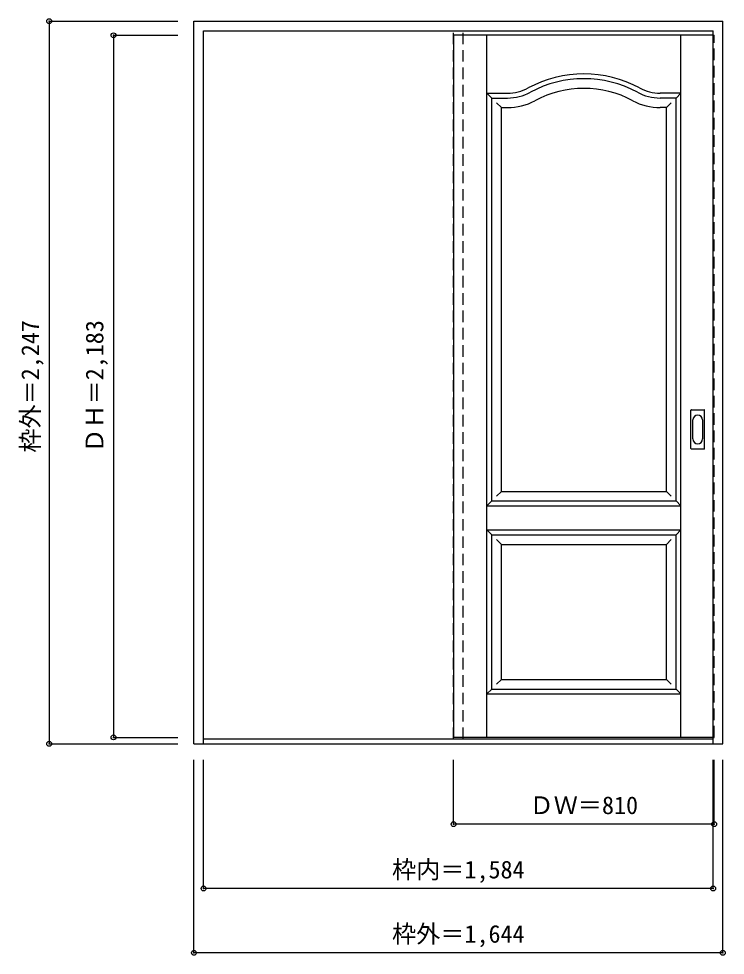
# Model space of a CAD drawing. Units: millimetres, scale not verified. Extents: x -1554 to 642, y -1546 to 1366.
import ezdxf
from ezdxf.enums import TextEntityAlignment as Align

# ---------------------------------------------------------------- set-up
doc = ezdxf.new("R2010")
doc.units = ezdxf.units.MM
doc.header["$LTSCALE"] = 30
doc.header["$PDMODE"] = 32
doc.header["$PDSIZE"] = 15
doc.linetypes.add('DASHED1', pattern=[1.8, 1.2, -0.6])
doc.layers.add('0-0', color=7, linetype='Continuous')
doc.layers.add('0-1_寸法', color=7, linetype='Continuous')
doc.styles.add('ＭＳ ゴシック', font='')
doc.styles.get('ＭＳ ゴシック').set_extended_font_data('MS Gothic')

msp = doc.modelspace()

# ---------------------------------------------------------------- linework, layer by layer
at = {"layer": '0-0', "color": 3}
for p, q in [((-1009.18, -888.98), (-1009.18, 1358.02)), ((-1009.18, 1358.02), (634.82, 1358.02)), ((634.82, -888.98), (634.82, 1358.02)), ((-979.18, -888.98), (-979.18, 1328.02)), ((-979.18, 1328.02), (604.82, 1328.02)), ((-202.18, 1314.02), (-202.18, -868.98)), ((604.82, 1314.02), (-202.18, 1314.02)), ((604.82, -888.98), (604.82, 1328.02)), ((-83.68, 1119.02), (-34.67, 1119.02)), ((-83.68, -133.98), (-83.68, 1119.02)), ((489.32, 1119.02), (440.3, 1119.02)), ((535.82, 29.02), (535.82, 148.02)), ((537.32, 149.52), (576.32, 149.52)), ((577.82, 29.02), (577.82, 148.02)), ((576.32, 27.52), (537.32, 27.52)), ((-83.68, -238.98), (489.32, -238.98)), ((-83.68, -718.98), (-83.68, -238.98)), ((489.32, -718.98), (489.32, -238.98)), ((-83.68, -718.98), (489.32, -718.98)), ((604.82, -868.98), (-202.18, -868.98)), ((-1009.18, -888.98), (634.82, -888.98)), ((-979.18, -873.98), (604.82, -873.98))]:
    msp.add_line(p, q, dxfattribs=at)
at = {"layer": '0-0', "color": 4, "linetype": 'DASHED1'}
for p, q in [((-202.18, -873.98), (-202.18, 1328.02)), ((-202.18, 1314.02), (-202.18, 1310.02)), ((-172.18, -873.98), (-172.18, 1328.02)), ((604.82, 1314.02), (607.82, 1314.02)), ((607.82, -868.98), (607.82, 1314.02)), ((604.82, -868.98), (607.82, -868.98))]:
    msp.add_line(p, q, dxfattribs=at)
at = {"layer": '0-0'}
for p, q in [((-98.68, -868.98), (-98.68, 1314.02)), ((504.32, -868.98), (504.32, 1314.02)), ((-83.68, 1119.02), (-98.68, 1134.02)), ((-98.68, 1134.02), (-34.67, 1134.02)), ((504.32, 1134.02), (440.3, 1134.02)), ((489.32, 1119.02), (504.32, 1134.02)), ((-68.68, 1104.02), (-53.68, 1089.02)), ((-53.68, 1089.02), (-34.67, 1089.02)), ((-53.68, -103.98), (-53.68, 1089.02)), ((459.32, 1089.02), (440.3, 1089.02)), ((474.32, 1104.02), (459.32, 1089.02)), ((541.82, 58.92), (541.82, 118.12)), ((571.82, 118.12), (571.82, 58.92)), ((-53.68, -103.98), (-68.68, -118.98)), ((459.32, -103.98), (474.32, -118.98)), ((-83.68, -133.98), (-98.68, -148.98)), ((489.32, -133.98), (504.32, -148.98)), ((-98.68, -148.98), (504.32, -148.98)), ((-98.68, -223.98), (-83.68, -238.98)), ((-98.68, -223.98), (504.32, -223.98)), ((504.32, -223.98), (489.32, -238.98)), ((-68.68, -253.98), (-53.68, -268.98)), ((474.32, -253.98), (459.32, -268.98)), ((-53.68, -688.98), (-53.68, -268.98)), ((-53.68, -268.98), (459.32, -268.98)), ((459.32, -688.98), (459.32, -268.98)), ((-53.68, -688.98), (-68.68, -703.98)), ((-53.68, -688.98), (459.32, -688.98)), ((459.32, -688.98), (474.32, -703.98)), ((-83.68, -718.98), (-98.68, -733.98)), ((489.32, -718.98), (504.32, -733.98)), ((-98.68, -733.98), (504.32, -733.98))]:
    msp.add_line(p, q, dxfattribs=at)
at = {"layer": '0-0', "color": 3}
msp.add_lwpolyline([(-83.68, -133.98), (489.32, -133.98), (489.32, 1119.02)], dxfattribs=at)
at = {"layer": '0-0'}
msp.add_lwpolyline([(-53.68, -103.98), (459.32, -103.98), (459.32, 1089.02)], dxfattribs=at)
for centre, radius, start, end in [((202.82, 829.02), 365, 61.6423, 118.3577), ((-34.67, 1269.02), 135, 270, 298.3577), ((202.82, 829.02), 320, 61.6423, 118.3577), ((440.3, 1269.02), 135, 241.6423, 270), ((-34.67, 1269.02), 180, 270, 298.3577), ((440.3, 1269.02), 180, 241.6423, 270), ((556.82, 118.12), 15, 0, 180), ((556.82, 58.92), 15, 180, 0)]:
    msp.add_arc(centre, radius, start, end, dxfattribs=at)
at = {"layer": '0-0', "color": 3}
for centre, radius, start, end in [((202.82, 829.02), 350, 61.6423, 118.3577), ((-34.67, 1269.02), 150, 270, 298.3577), ((440.3, 1269.02), 150, 241.6423, 270), ((537.32, 148.02), 1.5, 90, 180), ((576.32, 148.02), 1.5, 0, 90), ((537.32, 29.02), 1.5, 180, 270), ((576.32, 29.02), 1.5, 270, 0)]:
    msp.add_arc(centre, radius, start, end, dxfattribs=at)
at = {"layer": '0-1_寸法', "color": 4}
for p, q in [((-1459.18, 1358.02), (-1459.18, -888.98)), ((-1459.18, 1358.02), (-1059.18, 1358.02)), ((-1259.18, 1314.02), (-1259.18, -868.98)), ((-1259.18, 1314.02), (-1059.18, 1314.02)), ((-1259.18, -868.98), (-1059.18, -868.98)), ((-1459.18, -888.98), (-1059.18, -888.98)), ((-202.18, -1138.98), (-202.18, -938.98)), ((604.82, -1338.98), (604.82, -938.98)), ((607.82, -1138.98), (607.82, -938.98)), ((634.82, -1538.98), (634.82, -938.98)), ((607.82, -1138.98), (-202.18, -1138.98))]:
    msp.add_line(p, q, dxfattribs=at)
for points in [[(634.82, -1538.98), (-1009.18, -1538.98), (-1009.18, -938.98)], [(604.82, -1338.98), (-979.18, -1338.98), (-979.18, -938.98)]]:
    msp.add_lwpolyline(points, dxfattribs=at)
at = {"layer": '0-1_寸法'}
for p in [(-1459.18, 1358.02), (-1259.18, 1314.02), (-1259.18, -868.98), (-1459.18, -888.98), (-202.18, -1138.98), (607.82, -1138.98), (-979.18, -1338.98), (604.82, -1338.98), (-1009.18, -1538.98), (634.82, -1538.98)]:
    msp.add_point(p, dxfattribs=at)

# ---------------------------------------------------------------- texts
at = {"layer": '0-1_寸法', "style": 'ＭＳ ゴシック'}
for s, p in [('枠外＝2,247', (-1474.18, 16.27)), ('ＤＨ＝2,183', (-1274.18, 16.27))]:
    msp.add_text(s, height=54.99, rotation=90, dxfattribs=at).set_placement(p, align=Align.BOTTOM_LEFT)
for s, p in [('ＤＷ＝810', (34.07, -1123.98)), ('枠内＝1,584', (-393.43, -1323.98)), ('枠外＝1,644', (-393.43, -1523.98))]:
    msp.add_text(s, height=54.99, dxfattribs=at).set_placement(p, align=Align.BOTTOM_LEFT)

doc.saveas('drawing.dxf')
